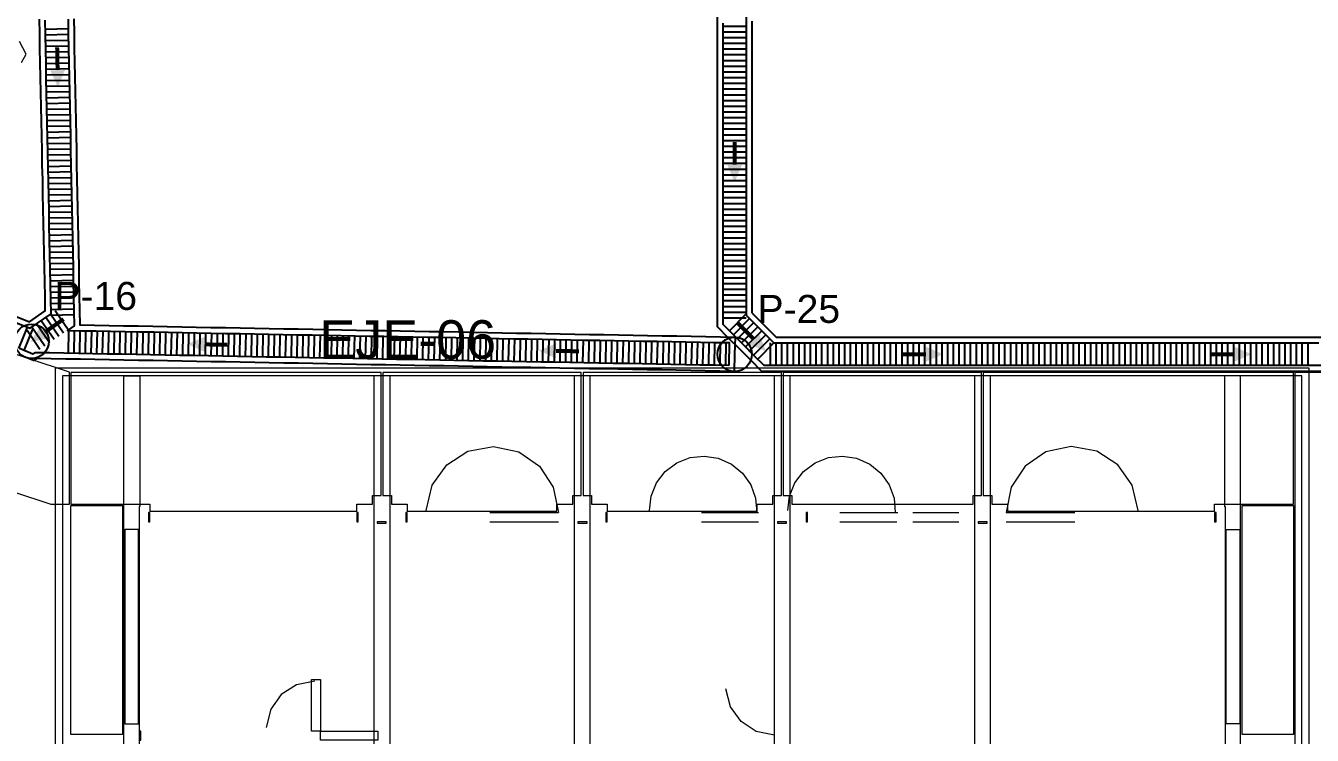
# Model space of a CAD drawing. Header units: metres. Extents: x 354768 to 355417, y 9249536 to 9250102.
# Drawn here: x 354884.44 to 354906.94, y 9249809.31 to 9249821.71 of the extents above; entities that cross this region are included whole.
import ezdxf
from ezdxf.enums import TextEntityAlignment as Align

# ---------------------------------------------------------------- set-up
doc = ezdxf.new("R2010")
doc.units = ezdxf.units.M
doc.header["$LTSCALE"] = 0.25
for name, color, linetype, lineweight in [('ARQ-BASE', 8, 'CONTINUOUS', 13), ('ARQ-TECHO', 8, 'CONTINUOUS', 13), ('ARQ-VEREDA', 9, 'CONTINUOUS', 9), ('CUNETA-S1', 5, 'CONTINUOUS', 35), ('CUNETA-S2', 6, 'CONTINUOUS', 35)]:
    doc.layers.add(name, color=color, linetype=linetype, lineweight=lineweight)
for name, color, linetype, true_color in [('CUN-FLUJO', 1, 'CONTINUOUS', 0xe60000), ('CUN-REJ-BORDE', 4, 'CONTINUOUS', 0x00aae6), ('CUN-REJ-PLATINA', 4, 'CONTINUOUS', 0x78cdf0)]:
    doc.layers.add(name, color=color, linetype=linetype, true_color=true_color)
doc.layers.add('CURVAS', color=33, linetype='CONTINUOUS', lineweight=13, true_color=0xb08860)
doc.layers.add('NUDOS', color=7, linetype='CONTINUOUS')
doc.layers.add('TEXTOS', color=7, linetype='CONTINUOUS')
doc.styles.get("Standard").update_dxf_attribs({"font": 'arial.ttf'})

# ---------------------------------------------------------------- blocks, each defined once
blk = doc.blocks.new('ARQUITECTURA_BASE')
at = {"layer": 'ARQ-BASE'}
for points in [[(354886.413, 9249809.508), (354886.413, 9249812.908), (354886.173, 9249812.908), (354886.173, 9249809.508), (354886.413, 9249809.508)], [(354905.433, 9249809.508), (354905.433, 9249812.908), (354905.673, 9249812.908), (354905.673, 9249809.508), (354905.433, 9249809.508)]]:
    blk.add_lwpolyline(points, close=True, dxfattribs=at)
at = {"layer": 'ARQ-TECHO'}
for points in [[(354906.888, 9249804.093), (354906.888, 9249815.723), (354884.958, 9249815.723), (354884.958, 9249804.093), (354906.888, 9249804.093)], [(354906.758, 9249804.223), (354906.758, 9249815.593), (354885.088, 9249815.593), (354885.088, 9249804.223), (354906.758, 9249804.223)], [(354890.813, 9249815.592), (354890.533, 9249815.592), (354890.533, 9249804.222), (354890.813, 9249804.222), (354890.813, 9249815.592)], [(354894.313, 9249815.592), (354894.033, 9249815.592), (354894.033, 9249804.222), (354894.313, 9249804.222), (354894.313, 9249815.592)], [(354897.813, 9249815.592), (354897.533, 9249815.592), (354897.533, 9249804.222), (354897.813, 9249804.222), (354897.813, 9249815.592)], [(354901.313, 9249815.592), (354901.033, 9249815.592), (354901.033, 9249804.222), (354901.313, 9249804.222), (354901.313, 9249815.592)], [(354886.613, 9249813.203), (354886.588, 9249813.203), (354886.588, 9249813.043), (354886.613, 9249813.043), (354886.613, 9249813.203)], [(354890.258, 9249813.203), (354890.233, 9249813.203), (354890.233, 9249813.043), (354890.258, 9249813.043), (354890.258, 9249813.203)], [(354891.113, 9249813.203), (354891.088, 9249813.203), (354891.088, 9249813.043), (354891.113, 9249813.043), (354891.113, 9249813.203)], [(354894.613, 9249813.203), (354894.588, 9249813.203), (354894.588, 9249813.043), (354894.613, 9249813.043), (354894.613, 9249813.203)], [(354898.113, 9249813.203), (354898.088, 9249813.203), (354898.088, 9249813.043), (354898.113, 9249813.043), (354898.113, 9249813.203)], [(354905.258, 9249813.203), (354905.233, 9249813.203), (354905.233, 9249813.043), (354905.258, 9249813.043), (354905.258, 9249813.203)], [(354890.748, 9249813.018), (354890.748, 9249813.043), (354890.588, 9249813.043), (354890.588, 9249813.018), (354890.748, 9249813.018)], [(354894.258, 9249813.018), (354894.258, 9249813.043), (354894.098, 9249813.043), (354894.098, 9249813.018), (354894.258, 9249813.018)], [(354897.748, 9249813.018), (354897.748, 9249813.043), (354897.588, 9249813.043), (354897.588, 9249813.018), (354897.748, 9249813.018)], [(354901.258, 9249813.018), (354901.258, 9249813.043), (354901.098, 9249813.043), (354901.098, 9249813.018), (354901.258, 9249813.018)], [(354889.598, 9249810.282), (354889.598, 9249809.382), (354889.438, 9249809.382), (354889.438, 9249810.282), (354889.598, 9249810.282)], [(354886.453, 9249809.382), (354886.428, 9249809.382), (354886.428, 9249809.222), (354886.453, 9249809.222), (354886.453, 9249809.382)], [(354889.598, 9249809.382), (354890.598, 9249809.382), (354890.598, 9249809.222), (354889.598, 9249809.222), (354889.598, 9249809.382)]]:
    blk.add_lwpolyline(points, close=True, dxfattribs=at)
for points in [[(354886.438, 9249805.308), (354886.438, 9249804.223), (354886.158, 9249804.223), (354886.158, 9249815.593), (354886.438, 9249815.593), (354886.438, 9249813.308), (354886.428, 9249813.308), (354886.428, 9249805.308), (354886.438, 9249805.308)], [(354905.408, 9249805.308), (354905.408, 9249804.223), (354905.688, 9249804.223), (354905.688, 9249815.593), (354905.408, 9249815.593), (354905.408, 9249813.308), (354905.418, 9249813.308), (354905.418, 9249805.308), (354905.408, 9249805.308)], [(354891.448, 9249813.241), (354891.552, 9249813.682), (354891.806, 9249814.039), (354892.175, 9249814.276), (354892.622, 9249814.357), (354893.065, 9249814.261), (354893.426, 9249814.012), (354893.669, 9249813.648), (354893.758, 9249813.203)], [(354903.898, 9249813.241), (354903.794, 9249813.682), (354903.54, 9249814.039), (354903.171, 9249814.276), (354902.724, 9249814.357), (354902.281, 9249814.261), (354901.92, 9249814.012), (354901.677, 9249813.648), (354901.588, 9249813.203)], [(354895.348, 9249813.241), (354895.379, 9249813.491), (354895.474, 9249813.72), (354895.625, 9249813.917), (354895.827, 9249814.069), (354896.061, 9249814.163), (354896.308, 9249814.19), (354896.553, 9249814.153), (354896.783, 9249814.05), (354896.978, 9249813.89), (354897.121, 9249813.687), (354897.207, 9249813.454), (354897.228, 9249813.203)], [(354897.768, 9249813.241), (354897.799, 9249813.491), (354897.894, 9249813.72), (354898.045, 9249813.917), (354898.247, 9249814.069), (354898.481, 9249814.163), (354898.728, 9249814.19), (354898.973, 9249814.153), (354899.203, 9249814.05), (354899.398, 9249813.89), (354899.541, 9249813.687), (354899.627, 9249813.454), (354899.648, 9249813.203)], [(354892.558, 9249813.203), (354893.758, 9249813.203)], [(354896.258, 9249813.203), (354897.258, 9249813.203)], [(354898.678, 9249813.203), (354899.693, 9249813.203)], [(354899.958, 9249813.203), (354900.758, 9249813.203)], [(354901.588, 9249813.203), (354902.788, 9249813.203)], [(354892.558, 9249813.043), (354893.758, 9249813.043)], [(354896.258, 9249813.043), (354897.258, 9249813.043)], [(354898.678, 9249813.043), (354899.678, 9249813.043)], [(354899.958, 9249813.043), (354900.758, 9249813.043)], [(354901.588, 9249813.043), (354902.788, 9249813.043)], [(354889.498, 9249810.257), (354889.177, 9249810.194), (354888.912, 9249810.022), (354888.727, 9249809.765), (354888.648, 9249809.447)], [(354897.538, 9249809.313), (354897.217, 9249809.376), (354896.952, 9249809.548), (354896.767, 9249809.805), (354896.688, 9249810.123)]]:
    blk.add_lwpolyline(points, dxfattribs=at)
at = {"layer": 'ARQ-VEREDA'}
for points in [[(354883.773, 9249816.128), (354882.902, 9249813.999), (354884.883, 9249813.348), (354885.208, 9249813.348), (354885.208, 9249815.656), (354883.773, 9249816.128)], [(354890.658, 9249815.648), (354885.233, 9249815.648), (354885.233, 9249813.348), (354886.613, 9249813.348), (354886.613, 9249813.228), (354890.233, 9249813.228), (354890.233, 9249813.348), (354890.508, 9249813.348), (354890.508, 9249813.498), (354890.658, 9249813.498), (354890.658, 9249815.648)], [(354890.688, 9249813.498), (354890.838, 9249813.498), (354890.838, 9249813.348), (354891.113, 9249813.348), (354891.113, 9249813.228), (354893.733, 9249813.228), (354893.733, 9249813.348), (354894.008, 9249813.348), (354894.008, 9249813.498), (354894.158, 9249813.498), (354894.158, 9249815.648), (354890.688, 9249815.648), (354890.688, 9249813.498)], [(354894.188, 9249813.498), (354894.338, 9249813.498), (354894.338, 9249813.348), (354894.613, 9249813.348), (354894.613, 9249813.228), (354897.233, 9249813.228), (354897.233, 9249813.348), (354897.508, 9249813.348), (354897.508, 9249813.498), (354897.658, 9249813.498), (354897.658, 9249815.648), (354894.188, 9249815.648), (354894.188, 9249813.498)], [(354897.688, 9249813.498), (354897.838, 9249813.498), (354897.838, 9249813.348), (354901.008, 9249813.348), (354901.008, 9249813.498), (354901.158, 9249813.498), (354901.158, 9249815.648), (354897.688, 9249815.648), (354897.688, 9249813.498)], [(354901.188, 9249813.498), (354901.338, 9249813.498), (354901.338, 9249813.348), (354901.613, 9249813.348), (354901.613, 9249813.227), (354905.233, 9249813.228), (354905.233, 9249813.348), (354906.613, 9249813.348), (354906.613, 9249815.648), (354901.188, 9249815.648), (354901.188, 9249813.498)], [(354905.713, 9249809.323), (354905.713, 9249813.323), (354906.613, 9249813.323), (354906.613, 9249809.323), (354905.713, 9249809.323)]]:
    blk.add_lwpolyline(points, dxfattribs=at)
for points in [[(354906.638, 9249804.987), (354919.288, 9249804.987), (354919.288, 9249815.648), (354906.638, 9249815.648), (354906.638, 9249804.987)], [(354885.233, 9249809.323), (354885.233, 9249813.323), (354886.133, 9249813.323), (354886.133, 9249809.323), (354885.233, 9249809.323)]]:
    blk.add_lwpolyline(points, close=True, dxfattribs=at)
blk = doc.blocks.new('CURVAS_DE_NIVEL')
at = {"layer": 'CURVAS'}
blk.add_lwpolyline([(354884.371, 9249821.067), (354884.449, 9249821.215), (354884.335, 9249821.435)], dxfattribs=at)
blk = doc.blocks.new('CUNETAS_SISTEMA_1_OESTE')
at = {"layer": 'CUN-FLUJO', "const_width": 0.07}
for points in [[(354884.992, 9249821.335), (354885, 9249820.935)], [(354885.105, 9249816.582), (354884.775, 9249816.355)], [(354887.969, 9249816.134), (354887.569, 9249816.141)], [(354894.116, 9249816.02), (354893.716, 9249816.028)]]:
    blk.add_lwpolyline(points, dxfattribs=at)
at = {"layer": 'CUN-FLUJO', "true_color": 0xe60000}
for points in [[(354885.006, 9249820.635), (354885.13, 9249820.938), (354884.87, 9249820.932)], [(354884.528, 9249816.185), (354884.849, 9249816.248), (354884.702, 9249816.462)], [(354887.269, 9249816.147), (354887.566, 9249816.011), (354887.571, 9249816.271)], [(354893.416, 9249816.033), (354893.714, 9249815.898), (354893.719, 9249816.158)]]:
    blk.add_solid(points, dxfattribs=at)
at = {"layer": 'CUN-REJ-BORDE'}
for points in [[(354884.276, 9249816.631), (354884.509, 9249816.536), (354884.785, 9249816.726), (354884.78, 9249816.981), (354884.775, 9249817.236), (354884.769, 9249817.491), (354884.764, 9249817.746), (354884.759, 9249818.001), (354884.754, 9249818.256), (354884.749, 9249818.511), (354884.744, 9249818.766), (354884.739, 9249819.021), (354884.733, 9249819.276), (354884.728, 9249819.531), (354884.723, 9249819.786), (354884.718, 9249820.041), (354884.713, 9249820.296), (354884.708, 9249820.551), (354884.703, 9249820.806), (354884.697, 9249821.061), (354884.692, 9249821.316), (354884.687, 9249821.571), (354884.682, 9249821.826)], [(354885.282, 9249821.834), (354885.287, 9249821.579), (354885.292, 9249821.325), (354885.297, 9249821.07), (354885.302, 9249820.815), (354885.308, 9249820.56), (354885.313, 9249820.305), (354885.318, 9249820.05), (354885.323, 9249819.795), (354885.328, 9249819.54), (354885.333, 9249819.285), (354885.338, 9249819.03), (354885.344, 9249818.776), (354885.349, 9249818.521), (354885.354, 9249818.266), (354885.359, 9249818.011), (354885.364, 9249817.756), (354885.369, 9249817.501), (354885.374, 9249817.246), (354885.38, 9249816.991), (354885.385, 9249816.736), (354885.39, 9249816.481), (354885.644, 9249816.477), (354885.899, 9249816.472), (354886.154, 9249816.467), (354886.408, 9249816.463), (354886.663, 9249816.458), (354886.917, 9249816.453), (354887.172, 9249816.449), (354887.426, 9249816.444), (354887.681, 9249816.439), (354887.936, 9249816.434), (354888.19, 9249816.43), (354888.445, 9249816.425), (354888.699, 9249816.42), (354888.954, 9249816.416), (354889.208, 9249816.411), (354889.463, 9249816.406), (354889.718, 9249816.402), (354889.972, 9249816.397), (354890.227, 9249816.392), (354890.481, 9249816.387), (354890.736, 9249816.383), (354890.99, 9249816.378), (354891.245, 9249816.373), (354891.5, 9249816.369), (354891.754, 9249816.364), (354892.009, 9249816.359), (354892.263, 9249816.355), (354892.518, 9249816.35), (354892.772, 9249816.345), (354893.027, 9249816.34), (354893.282, 9249816.336), (354893.536, 9249816.331), (354893.791, 9249816.326), (354894.045, 9249816.322), (354894.3, 9249816.317), (354894.554, 9249816.312), (354894.809, 9249816.308), (354895.064, 9249816.303), (354895.318, 9249816.298), (354895.573, 9249816.293), (354895.827, 9249816.289), (354896.082, 9249816.284), (354896.336, 9249816.279), (354896.591, 9249816.275), (354896.846, 9249816.27), (354896.84, 9249815.97), (354896.834, 9249815.67)], [(354884.284, 9249816.52), (354884.521, 9249816.423), (354884.886, 9249816.674), (354884.881, 9249816.93), (354884.876, 9249817.187), (354884.87, 9249817.444), (354884.865, 9249817.7), (354884.86, 9249817.957), (354884.855, 9249818.213), (354884.85, 9249818.47), (354884.844, 9249818.727), (354884.839, 9249818.983), (354884.834, 9249819.24), (354884.829, 9249819.496), (354884.824, 9249819.753), (354884.819, 9249820.01), (354884.813, 9249820.266), (354884.808, 9249820.523), (354884.803, 9249820.779), (354884.798, 9249821.036), (354884.793, 9249821.292), (354884.788, 9249821.549), (354884.782, 9249821.806)], [(354885.182, 9249821.828), (354885.187, 9249821.572), (354885.192, 9249821.317), (354885.197, 9249821.062), (354885.203, 9249820.806), (354885.208, 9249820.551), (354885.213, 9249820.296), (354885.218, 9249820.041), (354885.223, 9249819.785), (354885.228, 9249819.53), (354885.234, 9249819.275), (354885.239, 9249819.019), (354885.244, 9249818.764), (354885.249, 9249818.509), (354885.254, 9249818.253), (354885.259, 9249817.998), (354885.264, 9249817.743), (354885.27, 9249817.487), (354885.275, 9249817.232), (354885.28, 9249816.977), (354885.285, 9249816.722), (354885.29, 9249816.466), (354885.173, 9249816.385), (354885.424, 9249816.381), (354885.676, 9249816.376), (354885.927, 9249816.372), (354886.179, 9249816.367), (354886.43, 9249816.362), (354886.682, 9249816.358), (354886.933, 9249816.353), (354887.185, 9249816.348), (354887.436, 9249816.344), (354887.688, 9249816.339), (354887.94, 9249816.334), (354888.191, 9249816.33), (354888.443, 9249816.325), (354888.694, 9249816.32), (354888.946, 9249816.316), (354889.197, 9249816.311), (354889.449, 9249816.306), (354889.7, 9249816.302), (354889.952, 9249816.297), (354890.203, 9249816.293), (354890.455, 9249816.288), (354890.707, 9249816.283), (354890.958, 9249816.279), (354891.21, 9249816.274), (354891.461, 9249816.269), (354891.713, 9249816.265), (354891.964, 9249816.26), (354892.216, 9249816.255), (354892.467, 9249816.251), (354892.719, 9249816.246), (354892.971, 9249816.241), (354893.222, 9249816.237), (354893.474, 9249816.232), (354893.725, 9249816.228), (354893.977, 9249816.223), (354894.228, 9249816.218), (354894.48, 9249816.214), (354894.731, 9249816.209), (354894.983, 9249816.204), (354895.234, 9249816.2), (354895.486, 9249816.195), (354895.738, 9249816.19), (354895.989, 9249816.186), (354896.241, 9249816.181), (354896.492, 9249816.176), (354896.744, 9249816.172), (354896.736, 9249815.772)], [(354896.834, 9249815.67), (354896.58, 9249815.675), (354896.326, 9249815.679), (354896.072, 9249815.684), (354895.818, 9249815.689), (354895.564, 9249815.694), (354895.31, 9249815.698), (354895.055, 9249815.703), (354894.801, 9249815.708), (354894.547, 9249815.712), (354894.293, 9249815.717), (354894.039, 9249815.722), (354893.785, 9249815.726), (354893.531, 9249815.731), (354893.276, 9249815.736), (354893.022, 9249815.74), (354892.768, 9249815.745), (354892.514, 9249815.75), (354892.26, 9249815.755), (354892.006, 9249815.759), (354891.752, 9249815.764), (354891.497, 9249815.769), (354891.243, 9249815.773), (354890.989, 9249815.778), (354890.735, 9249815.783), (354890.481, 9249815.787), (354890.227, 9249815.792), (354889.973, 9249815.797), (354889.718, 9249815.801), (354889.464, 9249815.806), (354889.21, 9249815.811), (354888.956, 9249815.816), (354888.702, 9249815.82), (354888.448, 9249815.825), (354888.194, 9249815.83), (354887.939, 9249815.834), (354887.685, 9249815.839), (354887.431, 9249815.844), (354887.177, 9249815.848), (354886.923, 9249815.853), (354886.669, 9249815.858), (354886.415, 9249815.862), (354886.16, 9249815.867), (354885.906, 9249815.872), (354885.652, 9249815.877), (354885.398, 9249815.881), (354885.144, 9249815.886), (354884.89, 9249815.891), (354884.636, 9249815.895), (354884.581, 9249815.858), (354884.343, 9249815.955)], [(354896.736, 9249815.772), (354896.484, 9249815.777), (354896.231, 9249815.781), (354895.978, 9249815.786), (354895.725, 9249815.791), (354895.473, 9249815.795), (354895.22, 9249815.8), (354894.967, 9249815.805), (354894.715, 9249815.809), (354894.462, 9249815.814), (354894.209, 9249815.819), (354893.956, 9249815.823), (354893.704, 9249815.828), (354893.451, 9249815.833), (354893.198, 9249815.837), (354892.945, 9249815.842), (354892.693, 9249815.847), (354892.44, 9249815.851), (354892.187, 9249815.856), (354891.935, 9249815.861), (354891.682, 9249815.865), (354891.429, 9249815.87), (354891.176, 9249815.875), (354890.924, 9249815.879), (354890.671, 9249815.884), (354890.418, 9249815.889), (354890.165, 9249815.893), (354889.913, 9249815.898), (354889.66, 9249815.903), (354889.407, 9249815.907), (354889.154, 9249815.912), (354888.902, 9249815.917), (354888.649, 9249815.921), (354888.396, 9249815.926), (354888.144, 9249815.931), (354887.891, 9249815.935), (354887.638, 9249815.94), (354887.385, 9249815.945), (354887.133, 9249815.949), (354886.88, 9249815.954), (354886.627, 9249815.959), (354886.374, 9249815.963), (354886.122, 9249815.968), (354885.869, 9249815.973), (354885.616, 9249815.977), (354885.364, 9249815.982), (354885.111, 9249815.987), (354884.858, 9249815.991), (354884.605, 9249815.996), (354884.569, 9249815.971), (354884.335, 9249816.067)]]:
    blk.add_lwpolyline(points, dxfattribs=at)
at = {"layer": 'CUN-REJ-PLATINA'}
for p, q in [((354885.186, 9249821.655), (354884.786, 9249821.647)), ((354885.188, 9249821.555), (354884.788, 9249821.547)), ((354885.19, 9249821.455), (354884.79, 9249821.447)), ((354885.192, 9249821.355), (354884.792, 9249821.347)), ((354885.194, 9249821.255), (354884.794, 9249821.247)), ((354885.196, 9249821.155), (354884.796, 9249821.147)), ((354885.198, 9249821.055), (354884.798, 9249821.047)), ((354885.2, 9249820.955), (354884.8, 9249820.947)), ((354885.202, 9249820.855), (354884.802, 9249820.847)), ((354885.204, 9249820.755), (354884.804, 9249820.747)), ((354885.206, 9249820.655), (354884.806, 9249820.647)), ((354885.208, 9249820.555), (354884.808, 9249820.547)), ((354885.21, 9249820.455), (354884.81, 9249820.447)), ((354885.212, 9249820.355), (354884.812, 9249820.347)), ((354885.214, 9249820.255), (354884.814, 9249820.247)), ((354885.216, 9249820.155), (354884.816, 9249820.147)), ((354885.218, 9249820.055), (354884.818, 9249820.047)), ((354885.22, 9249819.955), (354884.82, 9249819.947)), ((354885.222, 9249819.855), (354884.822, 9249819.847)), ((354885.224, 9249819.755), (354884.824, 9249819.747)), ((354885.226, 9249819.655), (354884.826, 9249819.647)), ((354885.228, 9249819.555), (354884.828, 9249819.547)), ((354885.23, 9249819.455), (354884.83, 9249819.447)), ((354885.232, 9249819.355), (354884.832, 9249819.347)), ((354885.234, 9249819.255), (354884.834, 9249819.247)), ((354885.236, 9249819.155), (354884.836, 9249819.147)), ((354885.238, 9249819.055), (354884.838, 9249819.047)), ((354885.24, 9249818.955), (354884.84, 9249818.947)), ((354885.242, 9249818.855), (354884.842, 9249818.847)), ((354885.244, 9249818.755), (354884.844, 9249818.747)), ((354885.246, 9249818.655), (354884.846, 9249818.647)), ((354885.248, 9249818.555), (354884.848, 9249818.547)), ((354885.25, 9249818.455), (354884.85, 9249818.447)), ((354885.252, 9249818.355), (354884.852, 9249818.347)), ((354885.254, 9249818.255), (354884.854, 9249818.247)), ((354885.256, 9249818.156), (354884.856, 9249818.147)), ((354885.258, 9249818.056), (354884.858, 9249818.047)), ((354885.26, 9249817.956), (354884.86, 9249817.947)), ((354885.262, 9249817.856), (354884.862, 9249817.848)), ((354885.264, 9249817.756), (354884.864, 9249817.748)), ((354885.266, 9249817.656), (354884.866, 9249817.648)), ((354885.268, 9249817.556), (354884.868, 9249817.548)), ((354885.27, 9249817.456), (354884.87, 9249817.448)), ((354885.272, 9249817.356), (354884.872, 9249817.348)), ((354885.274, 9249817.256), (354884.874, 9249817.248)), ((354885.276, 9249817.156), (354884.876, 9249817.148)), ((354885.278, 9249817.056), (354884.878, 9249817.048)), ((354885.28, 9249816.956), (354884.88, 9249816.948)), ((354885.282, 9249816.856), (354884.882, 9249816.848)), ((354885.021, 9249816.282), (354884.795, 9249816.611)), ((354885.104, 9249816.338), (354884.877, 9249816.668)), ((354885.284, 9249816.756), (354884.884, 9249816.748)), ((354885.286, 9249816.656), (354884.886, 9249816.648)), ((354885.186, 9249816.395), (354884.96, 9249816.725)), ((354884.322, 9249816.072), (354884.473, 9249816.442)), ((354884.414, 9249816.034), (354884.566, 9249816.405)), ((354884.692, 9249816.055), (354884.465, 9249816.385)), ((354884.774, 9249816.112), (354884.548, 9249816.441)), ((354884.857, 9249816.168), (354884.63, 9249816.498)), ((354884.939, 9249816.225), (354884.712, 9249816.555)), ((354885.188, 9249815.985), (354885.196, 9249816.385)), ((354885.288, 9249815.983), (354885.296, 9249816.383)), ((354885.388, 9249815.981), (354885.396, 9249816.381)), ((354885.488, 9249815.98), (354885.496, 9249816.379)), ((354885.588, 9249815.978), (354885.596, 9249816.378)), ((354885.688, 9249815.976), (354885.696, 9249816.376)), ((354885.788, 9249815.974), (354885.796, 9249816.374)), ((354885.888, 9249815.972), (354885.896, 9249816.372)), ((354885.988, 9249815.97), (354885.996, 9249816.37)), ((354886.088, 9249815.968), (354886.096, 9249816.368)), ((354886.188, 9249815.967), (354886.196, 9249816.367)), ((354886.288, 9249815.965), (354886.295, 9249816.365)), ((354886.388, 9249815.963), (354886.395, 9249816.363)), ((354886.488, 9249815.961), (354886.495, 9249816.361)), ((354886.588, 9249815.959), (354886.595, 9249816.359)), ((354886.688, 9249815.957), (354886.695, 9249816.357)), ((354886.788, 9249815.956), (354886.795, 9249816.355)), ((354886.888, 9249815.954), (354886.895, 9249816.354)), ((354886.988, 9249815.952), (354886.995, 9249816.352)), ((354887.088, 9249815.95), (354887.095, 9249816.35)), ((354887.188, 9249815.948), (354887.195, 9249816.348)), ((354887.288, 9249815.946), (354887.295, 9249816.346)), ((354887.388, 9249815.944), (354887.395, 9249816.344)), ((354887.488, 9249815.943), (354887.495, 9249816.343)), ((354887.588, 9249815.941), (354887.595, 9249816.341)), ((354887.688, 9249815.939), (354887.695, 9249816.339)), ((354887.788, 9249815.937), (354887.795, 9249816.337)), ((354887.888, 9249815.935), (354887.895, 9249816.335)), ((354887.988, 9249815.933), (354887.995, 9249816.333)), ((354888.088, 9249815.932), (354888.095, 9249816.331)), ((354888.188, 9249815.93), (354888.195, 9249816.33)), ((354888.288, 9249815.928), (354888.295, 9249816.328)), ((354888.388, 9249815.926), (354888.395, 9249816.326)), ((354888.488, 9249815.924), (354888.495, 9249816.324)), ((354888.588, 9249815.922), (354888.595, 9249816.322)), ((354888.688, 9249815.92), (354888.695, 9249816.32)), ((354888.788, 9249815.919), (354888.795, 9249816.319)), ((354888.888, 9249815.917), (354888.895, 9249816.317)), ((354888.988, 9249815.915), (354888.995, 9249816.315)), ((354889.088, 9249815.913), (354889.095, 9249816.313)), ((354889.188, 9249815.911), (354889.195, 9249816.311)), ((354889.288, 9249815.909), (354889.295, 9249816.309)), ((354889.388, 9249815.908), (354889.395, 9249816.307)), ((354889.488, 9249815.906), (354889.495, 9249816.306)), ((354889.588, 9249815.904), (354889.595, 9249816.304)), ((354889.688, 9249815.902), (354889.695, 9249816.302)), ((354889.788, 9249815.9), (354889.795, 9249816.3)), ((354889.887, 9249815.898), (354889.895, 9249816.298)), ((354889.987, 9249815.896), (354889.995, 9249816.296)), ((354890.087, 9249815.895), (354890.095, 9249816.295)), ((354890.187, 9249815.893), (354890.195, 9249816.293)), ((354890.287, 9249815.891), (354890.295, 9249816.291)), ((354890.387, 9249815.889), (354890.395, 9249816.289)), ((354890.487, 9249815.887), (354890.495, 9249816.287)), ((354890.587, 9249815.885), (354890.595, 9249816.285)), ((354890.687, 9249815.884), (354890.695, 9249816.283)), ((354890.787, 9249815.882), (354890.795, 9249816.282)), ((354890.887, 9249815.88), (354890.895, 9249816.28)), ((354890.987, 9249815.878), (354890.995, 9249816.278)), ((354891.087, 9249815.876), (354891.095, 9249816.276)), ((354891.187, 9249815.874), (354891.195, 9249816.274)), ((354891.287, 9249815.872), (354891.295, 9249816.272)), ((354891.387, 9249815.871), (354891.395, 9249816.271)), ((354891.487, 9249815.869), (354891.495, 9249816.269)), ((354891.587, 9249815.867), (354891.595, 9249816.267)), ((354891.687, 9249815.865), (354891.695, 9249816.265)), ((354891.787, 9249815.863), (354891.795, 9249816.263)), ((354891.887, 9249815.861), (354891.895, 9249816.261)), ((354891.987, 9249815.86), (354891.995, 9249816.259)), ((354892.087, 9249815.858), (354892.095, 9249816.258)), ((354892.187, 9249815.856), (354892.194, 9249816.256)), ((354892.287, 9249815.854), (354892.294, 9249816.254)), ((354892.387, 9249815.852), (354892.394, 9249816.252)), ((354892.487, 9249815.85), (354892.494, 9249816.25)), ((354892.587, 9249815.848), (354892.594, 9249816.248)), ((354892.687, 9249815.847), (354892.694, 9249816.247)), ((354892.787, 9249815.845), (354892.794, 9249816.245)), ((354892.887, 9249815.843), (354892.894, 9249816.243)), ((354892.987, 9249815.841), (354892.994, 9249816.241)), ((354893.087, 9249815.839), (354893.094, 9249816.239)), ((354893.187, 9249815.837), (354893.194, 9249816.237)), ((354893.287, 9249815.836), (354893.294, 9249816.235)), ((354893.387, 9249815.834), (354893.394, 9249816.234)), ((354893.487, 9249815.832), (354893.494, 9249816.232)), ((354893.587, 9249815.83), (354893.594, 9249816.23)), ((354893.687, 9249815.828), (354893.694, 9249816.228)), ((354893.787, 9249815.826), (354893.794, 9249816.226)), ((354893.887, 9249815.824), (354893.894, 9249816.224)), ((354893.987, 9249815.823), (354893.994, 9249816.223)), ((354894.087, 9249815.821), (354894.094, 9249816.221)), ((354894.187, 9249815.819), (354894.194, 9249816.219)), ((354894.287, 9249815.817), (354894.294, 9249816.217)), ((354894.387, 9249815.815), (354894.394, 9249816.215)), ((354894.487, 9249815.813), (354894.494, 9249816.213)), ((354894.587, 9249815.812), (354894.594, 9249816.212)), ((354894.687, 9249815.81), (354894.694, 9249816.21)), ((354894.787, 9249815.808), (354894.794, 9249816.208)), ((354894.887, 9249815.806), (354894.894, 9249816.206)), ((354894.987, 9249815.804), (354894.994, 9249816.204)), ((354895.087, 9249815.802), (354895.094, 9249816.202)), ((354895.187, 9249815.8), (354895.194, 9249816.2)), ((354895.287, 9249815.799), (354895.294, 9249816.199)), ((354895.387, 9249815.797), (354895.394, 9249816.197)), ((354895.487, 9249815.795), (354895.494, 9249816.195)), ((354895.587, 9249815.793), (354895.594, 9249816.193)), ((354895.687, 9249815.791), (354895.694, 9249816.191)), ((354895.786, 9249815.789), (354895.794, 9249816.189)), ((354895.886, 9249815.788), (354895.894, 9249816.188)), ((354895.986, 9249815.786), (354895.994, 9249816.186)), ((354896.086, 9249815.784), (354896.094, 9249816.184)), ((354896.186, 9249815.782), (354896.194, 9249816.182)), ((354896.286, 9249815.78), (354896.294, 9249816.18)), ((354896.386, 9249815.778), (354896.394, 9249816.178)), ((354896.486, 9249815.776), (354896.494, 9249816.176)), ((354896.586, 9249815.775), (354896.594, 9249816.175)), ((354896.686, 9249815.773), (354896.694, 9249816.173))]:
    blk.add_line(p, q, dxfattribs=at)
blk = doc.blocks.new('CUNETAS_SISTEMA_2_CENTRO_FRENTE_SUR')
at = {"layer": 'CUN-FLUJO', "const_width": 0.07}
for points in [[(354896.84, 9249819.68), (354896.84, 9249819.28)], [(354896.893, 9249816.517), (354897.175, 9249816.235)], [(354899.786, 9249815.97), (354900.186, 9249815.97)], [(354905.179, 9249815.97), (354905.579, 9249815.97)]]:
    blk.add_lwpolyline(points, dxfattribs=at)
at = {"layer": 'CUN-FLUJO', "true_color": 0xe60000}
for points in [[(354896.84, 9249818.98), (354896.97, 9249819.28), (354896.71, 9249819.28)], [(354897.387, 9249816.023), (354897.267, 9249816.327), (354897.083, 9249816.143)], [(354900.486, 9249815.97), (354900.186, 9249816.1), (354900.186, 9249815.84)], [(354905.879, 9249815.97), (354905.579, 9249816.1), (354905.579, 9249815.84)]]:
    blk.add_solid(points, dxfattribs=at)
at = {"layer": 'CUN-REJ-BORDE'}
for points in [[(354907.097, 9249815.67), (354906.847, 9249815.67), (354906.596, 9249815.67), (354906.345, 9249815.67), (354906.094, 9249815.67), (354905.843, 9249815.67), (354905.593, 9249815.67), (354905.342, 9249815.67), (354905.091, 9249815.67), (354904.84, 9249815.67), (354904.589, 9249815.67), (354904.339, 9249815.67), (354904.088, 9249815.67), (354903.837, 9249815.67), (354903.586, 9249815.67), (354903.335, 9249815.67), (354903.084, 9249815.67), (354902.834, 9249815.67), (354902.583, 9249815.67), (354902.332, 9249815.67), (354902.081, 9249815.67), (354901.83, 9249815.67), (354901.58, 9249815.67), (354901.329, 9249815.67), (354901.078, 9249815.67), (354900.827, 9249815.67), (354900.576, 9249815.67), (354900.326, 9249815.67), (354900.075, 9249815.67), (354899.824, 9249815.67), (354899.573, 9249815.67), (354899.322, 9249815.67), (354899.071, 9249815.67), (354898.821, 9249815.67), (354898.57, 9249815.67), (354898.319, 9249815.67), (354898.068, 9249815.67), (354897.817, 9249815.67), (354897.567, 9249815.67), (354897.316, 9249815.67), (354897.122, 9249815.864), (354896.928, 9249816.058), (354896.734, 9249816.252), (354896.54, 9249816.446), (354896.54, 9249816.696), (354896.54, 9249816.946), (354896.54, 9249817.196), (354896.54, 9249817.446), (354896.54, 9249817.696), (354896.54, 9249817.946), (354896.54, 9249818.196), (354896.54, 9249818.446), (354896.54, 9249818.696), (354896.54, 9249818.946), (354896.54, 9249819.196), (354896.54, 9249819.446), (354896.54, 9249819.696), (354896.54, 9249819.946), (354896.54, 9249820.196), (354896.54, 9249820.446), (354896.54, 9249820.696), (354896.54, 9249820.946), (354896.54, 9249821.196), (354896.54, 9249821.446), (354896.54, 9249821.696), (354896.54, 9249821.946)], [(354907.139, 9249815.77), (354906.888, 9249815.77), (354906.637, 9249815.77), (354906.386, 9249815.77), (354906.136, 9249815.77), (354905.885, 9249815.77), (354905.634, 9249815.77), (354905.383, 9249815.77), (354905.132, 9249815.77), (354904.882, 9249815.77), (354904.631, 9249815.77), (354904.38, 9249815.77), (354904.129, 9249815.77), (354903.878, 9249815.77), (354903.628, 9249815.77), (354903.377, 9249815.77), (354903.126, 9249815.77), (354902.875, 9249815.77), (354902.624, 9249815.77), (354902.373, 9249815.77), (354902.123, 9249815.77), (354901.872, 9249815.77), (354901.621, 9249815.77), (354901.37, 9249815.77), (354901.119, 9249815.77), (354900.869, 9249815.77), (354900.618, 9249815.77), (354900.367, 9249815.77), (354900.116, 9249815.77), (354899.865, 9249815.77), (354899.614, 9249815.77), (354899.364, 9249815.77), (354899.113, 9249815.77), (354898.862, 9249815.77), (354898.611, 9249815.77), (354898.36, 9249815.77), (354898.11, 9249815.77), (354897.859, 9249815.77), (354897.608, 9249815.77), (354897.357, 9249815.77), (354897.178, 9249815.949), (354896.999, 9249816.129), (354896.819, 9249816.308), (354896.64, 9249816.487), (354896.64, 9249816.738), (354896.64, 9249816.989), (354896.64, 9249817.24), (354896.64, 9249817.49), (354896.64, 9249817.741), (354896.64, 9249817.992), (354896.64, 9249818.243), (354896.64, 9249818.494), (354896.64, 9249818.744), (354896.64, 9249818.995), (354896.64, 9249819.246), (354896.64, 9249819.497), (354896.64, 9249819.748), (354896.64, 9249819.999), (354896.64, 9249820.249), (354896.64, 9249820.5), (354896.64, 9249820.751), (354896.64, 9249821.002), (354896.64, 9249821.253), (354896.64, 9249821.503), (354896.64, 9249821.754)], [(354897.04, 9249816.653), (354897.281, 9249816.411), (354897.523, 9249816.17), (354897.774, 9249816.17), (354898.024, 9249816.17), (354898.275, 9249816.17), (354898.526, 9249816.17), (354898.777, 9249816.17), (354899.028, 9249816.17), (354899.279, 9249816.17), (354899.529, 9249816.17), (354899.78, 9249816.17), (354900.031, 9249816.17), (354900.282, 9249816.17), (354900.533, 9249816.17), (354900.783, 9249816.17), (354901.034, 9249816.17), (354901.285, 9249816.17), (354901.536, 9249816.17), (354901.787, 9249816.17), (354902.037, 9249816.17), (354902.288, 9249816.17), (354902.539, 9249816.17), (354902.79, 9249816.17), (354903.041, 9249816.17), (354903.292, 9249816.17), (354903.542, 9249816.17), (354903.793, 9249816.17), (354904.044, 9249816.17), (354904.295, 9249816.17), (354904.546, 9249816.17), (354904.796, 9249816.17), (354905.047, 9249816.17), (354905.298, 9249816.17), (354905.549, 9249816.17), (354905.8, 9249816.17), (354906.051, 9249816.17), (354906.301, 9249816.17), (354906.552, 9249816.17), (354906.803, 9249816.17), (354907.054, 9249816.17)], [(354897.04, 9249821.89), (354897.04, 9249821.628), (354897.04, 9249821.366), (354897.04, 9249821.104), (354897.04, 9249820.843), (354897.04, 9249820.581), (354897.04, 9249820.319), (354897.04, 9249820.057), (354897.04, 9249819.795), (354897.04, 9249819.533), (354897.04, 9249819.271), (354897.04, 9249819.01), (354897.04, 9249818.748), (354897.04, 9249818.486), (354897.04, 9249818.224), (354897.04, 9249817.962), (354897.04, 9249817.7), (354897.04, 9249817.438), (354897.04, 9249817.177), (354897.04, 9249816.915), (354897.04, 9249816.653)], [(354897.14, 9249816.694), (354897.352, 9249816.482), (354897.564, 9249816.27), (354897.815, 9249816.27), (354898.066, 9249816.27), (354898.317, 9249816.27), (354898.568, 9249816.27), (354898.818, 9249816.27), (354899.069, 9249816.27), (354899.32, 9249816.27), (354899.571, 9249816.27), (354899.822, 9249816.27), (354900.072, 9249816.27), (354900.323, 9249816.27), (354900.574, 9249816.27), (354900.825, 9249816.27), (354901.076, 9249816.27), (354901.326, 9249816.27), (354901.577, 9249816.27), (354901.828, 9249816.27), (354902.079, 9249816.27), (354902.33, 9249816.27), (354902.581, 9249816.27), (354902.831, 9249816.27), (354903.082, 9249816.27), (354903.333, 9249816.27), (354903.584, 9249816.27), (354903.835, 9249816.27), (354904.085, 9249816.27), (354904.336, 9249816.27), (354904.587, 9249816.27), (354904.838, 9249816.27), (354905.089, 9249816.27), (354905.339, 9249816.27), (354905.59, 9249816.27), (354905.841, 9249816.27), (354906.092, 9249816.27), (354906.343, 9249816.27), (354906.594, 9249816.27), (354906.844, 9249816.27), (354907.095, 9249816.27)], [(354897.14, 9249821.79), (354897.14, 9249821.535), (354897.14, 9249821.28), (354897.14, 9249821.026), (354897.14, 9249820.771), (354897.14, 9249820.516), (354897.14, 9249820.261), (354897.14, 9249820.006), (354897.14, 9249819.752), (354897.14, 9249819.497), (354897.14, 9249819.242), (354897.14, 9249818.987), (354897.14, 9249818.733), (354897.14, 9249818.478), (354897.14, 9249818.223), (354897.14, 9249817.968), (354897.14, 9249817.713), (354897.14, 9249817.459), (354897.14, 9249817.204), (354897.14, 9249816.949), (354897.14, 9249816.694)]]:
    blk.add_lwpolyline(points, dxfattribs=at)
at = {"layer": 'CUN-REJ-PLATINA'}
for p, q in [((354897.04, 9249821.7), (354896.64, 9249821.7)), ((354897.04, 9249821.6), (354896.64, 9249821.6)), ((354897.04, 9249821.5), (354896.64, 9249821.5)), ((354897.04, 9249821.4), (354896.64, 9249821.4)), ((354897.04, 9249821.3), (354896.64, 9249821.3)), ((354897.04, 9249821.2), (354896.64, 9249821.2)), ((354897.04, 9249821.1), (354896.64, 9249821.1)), ((354897.04, 9249821), (354896.64, 9249821)), ((354897.04, 9249820.9), (354896.64, 9249820.9)), ((354897.04, 9249820.8), (354896.64, 9249820.8)), ((354897.04, 9249820.7), (354896.64, 9249820.7)), ((354897.04, 9249820.6), (354896.64, 9249820.6)), ((354897.04, 9249820.5), (354896.64, 9249820.5)), ((354897.04, 9249820.4), (354896.64, 9249820.4)), ((354897.04, 9249820.3), (354896.64, 9249820.3)), ((354897.04, 9249820.2), (354896.64, 9249820.2)), ((354897.04, 9249820.1), (354896.64, 9249820.1)), ((354897.04, 9249820), (354896.64, 9249820)), ((354897.04, 9249819.9), (354896.64, 9249819.9)), ((354897.04, 9249819.8), (354896.64, 9249819.8)), ((354897.04, 9249819.7), (354896.64, 9249819.7)), ((354897.04, 9249819.6), (354896.64, 9249819.6)), ((354897.04, 9249819.5), (354896.64, 9249819.5)), ((354897.04, 9249819.4), (354896.64, 9249819.4)), ((354897.04, 9249819.3), (354896.64, 9249819.3)), ((354897.04, 9249819.2), (354896.64, 9249819.2)), ((354897.04, 9249819.1), (354896.64, 9249819.1)), ((354897.04, 9249819), (354896.64, 9249819)), ((354897.04, 9249818.9), (354896.64, 9249818.9)), ((354897.04, 9249818.8), (354896.64, 9249818.8)), ((354897.04, 9249818.7), (354896.64, 9249818.7)), ((354897.04, 9249818.6), (354896.64, 9249818.6)), ((354897.04, 9249818.5), (354896.64, 9249818.5)), ((354897.04, 9249818.4), (354896.64, 9249818.4)), ((354897.04, 9249818.3), (354896.64, 9249818.3)), ((354897.04, 9249818.2), (354896.64, 9249818.2)), ((354897.04, 9249818.1), (354896.64, 9249818.1)), ((354897.04, 9249818), (354896.64, 9249818)), ((354897.04, 9249817.9), (354896.64, 9249817.9)), ((354897.04, 9249817.8), (354896.64, 9249817.8)), ((354897.04, 9249817.7), (354896.64, 9249817.7)), ((354897.04, 9249817.6), (354896.64, 9249817.6)), ((354897.04, 9249817.5), (354896.64, 9249817.5)), ((354897.04, 9249817.4), (354896.64, 9249817.4)), ((354897.04, 9249817.3), (354896.64, 9249817.3)), ((354897.04, 9249817.2), (354896.64, 9249817.2)), ((354897.04, 9249817.1), (354896.64, 9249817.1)), ((354897.04, 9249817), (354896.64, 9249817)), ((354897.04, 9249816.9), (354896.64, 9249816.9)), ((354897.04, 9249816.8), (354896.64, 9249816.8)), ((354897.04, 9249816.7), (354896.64, 9249816.7)), ((354897.04, 9249816.6), (354896.64, 9249816.6)), ((354897.031, 9249816.662), (354896.748, 9249816.379)), ((354897.102, 9249816.591), (354896.819, 9249816.308)), ((354897.172, 9249816.521), (354896.889, 9249816.238)), ((354897.243, 9249816.45), (354896.96, 9249816.167)), ((354897.314, 9249816.379), (354897.031, 9249816.096)), ((354897.384, 9249816.308), (354897.102, 9249816.026)), ((354897.455, 9249816.238), (354897.172, 9249815.955)), ((354897.526, 9249816.167), (354897.243, 9249815.884)), ((354897.461, 9249816.17), (354897.461, 9249815.77)), ((354897.561, 9249816.17), (354897.561, 9249815.77)), ((354897.661, 9249816.17), (354897.661, 9249815.77)), ((354897.761, 9249816.17), (354897.761, 9249815.77)), ((354897.861, 9249816.17), (354897.861, 9249815.77)), ((354897.961, 9249816.17), (354897.961, 9249815.77)), ((354898.061, 9249816.17), (354898.061, 9249815.77)), ((354898.161, 9249816.17), (354898.161, 9249815.77)), ((354898.261, 9249816.17), (354898.261, 9249815.77)), ((354898.361, 9249816.17), (354898.361, 9249815.77)), ((354898.461, 9249816.17), (354898.461, 9249815.77)), ((354898.561, 9249816.17), (354898.561, 9249815.77)), ((354898.661, 9249816.17), (354898.661, 9249815.77)), ((354898.761, 9249816.17), (354898.761, 9249815.77)), ((354898.861, 9249816.17), (354898.861, 9249815.77)), ((354898.961, 9249816.17), (354898.961, 9249815.77)), ((354899.061, 9249816.17), (354899.061, 9249815.77)), ((354899.161, 9249816.17), (354899.161, 9249815.77)), ((354899.261, 9249816.17), (354899.261, 9249815.77)), ((354899.361, 9249816.17), (354899.361, 9249815.77)), ((354899.461, 9249816.17), (354899.461, 9249815.77)), ((354899.561, 9249816.17), (354899.561, 9249815.77)), ((354899.661, 9249816.17), (354899.661, 9249815.77)), ((354899.761, 9249816.17), (354899.761, 9249815.77)), ((354899.861, 9249816.17), (354899.861, 9249815.77)), ((354899.961, 9249816.17), (354899.961, 9249815.77)), ((354900.061, 9249816.17), (354900.061, 9249815.77)), ((354900.161, 9249816.17), (354900.161, 9249815.77)), ((354900.261, 9249816.17), (354900.261, 9249815.77)), ((354900.361, 9249816.17), (354900.361, 9249815.77)), ((354900.461, 9249816.17), (354900.461, 9249815.77)), ((354900.561, 9249816.17), (354900.561, 9249815.77)), ((354900.661, 9249816.17), (354900.661, 9249815.77)), ((354900.761, 9249816.17), (354900.761, 9249815.77)), ((354900.861, 9249816.17), (354900.861, 9249815.77)), ((354900.961, 9249816.17), (354900.961, 9249815.77)), ((354901.061, 9249816.17), (354901.061, 9249815.77)), ((354901.161, 9249816.17), (354901.161, 9249815.77)), ((354901.261, 9249816.17), (354901.261, 9249815.77)), ((354901.361, 9249816.17), (354901.361, 9249815.77)), ((354901.461, 9249816.17), (354901.461, 9249815.77)), ((354901.561, 9249816.17), (354901.561, 9249815.77)), ((354901.661, 9249816.17), (354901.661, 9249815.77)), ((354901.761, 9249816.17), (354901.761, 9249815.77)), ((354901.861, 9249816.17), (354901.861, 9249815.77)), ((354901.961, 9249816.17), (354901.961, 9249815.77)), ((354902.061, 9249816.17), (354902.061, 9249815.77)), ((354902.161, 9249816.17), (354902.161, 9249815.77)), ((354902.261, 9249816.17), (354902.261, 9249815.77)), ((354902.361, 9249816.17), (354902.361, 9249815.77)), ((354902.461, 9249816.17), (354902.461, 9249815.77)), ((354902.561, 9249816.17), (354902.561, 9249815.77)), ((354902.661, 9249816.17), (354902.661, 9249815.77)), ((354902.761, 9249816.17), (354902.761, 9249815.77)), ((354902.861, 9249816.17), (354902.861, 9249815.77)), ((354902.961, 9249816.17), (354902.961, 9249815.77)), ((354903.061, 9249816.17), (354903.061, 9249815.77)), ((354903.161, 9249816.17), (354903.161, 9249815.77)), ((354903.261, 9249816.17), (354903.261, 9249815.77)), ((354903.361, 9249816.17), (354903.361, 9249815.77)), ((354903.461, 9249816.17), (354903.461, 9249815.77)), ((354903.561, 9249816.17), (354903.561, 9249815.77)), ((354903.661, 9249816.17), (354903.661, 9249815.77)), ((354903.761, 9249816.17), (354903.761, 9249815.77)), ((354903.861, 9249816.17), (354903.861, 9249815.77)), ((354903.961, 9249816.17), (354903.961, 9249815.77)), ((354904.061, 9249816.17), (354904.061, 9249815.77)), ((354904.161, 9249816.17), (354904.161, 9249815.77)), ((354904.261, 9249816.17), (354904.261, 9249815.77)), ((354904.361, 9249816.17), (354904.361, 9249815.77)), ((354904.461, 9249816.17), (354904.461, 9249815.77)), ((354904.561, 9249816.17), (354904.561, 9249815.77)), ((354904.661, 9249816.17), (354904.661, 9249815.77)), ((354904.761, 9249816.17), (354904.761, 9249815.77)), ((354904.861, 9249816.17), (354904.861, 9249815.77)), ((354904.961, 9249816.17), (354904.961, 9249815.77)), ((354905.061, 9249816.17), (354905.061, 9249815.77)), ((354905.161, 9249816.17), (354905.161, 9249815.77)), ((354905.261, 9249816.17), (354905.261, 9249815.77)), ((354905.361, 9249816.17), (354905.361, 9249815.77)), ((354905.461, 9249816.17), (354905.461, 9249815.77)), ((354905.561, 9249816.17), (354905.561, 9249815.77)), ((354905.661, 9249816.17), (354905.661, 9249815.77)), ((354905.761, 9249816.17), (354905.761, 9249815.77)), ((354905.861, 9249816.17), (354905.861, 9249815.77)), ((354905.961, 9249816.17), (354905.961, 9249815.77)), ((354906.061, 9249816.17), (354906.061, 9249815.77)), ((354906.161, 9249816.17), (354906.161, 9249815.77)), ((354906.261, 9249816.17), (354906.261, 9249815.77)), ((354906.361, 9249816.17), (354906.361, 9249815.77)), ((354906.461, 9249816.17), (354906.461, 9249815.77)), ((354906.561, 9249816.17), (354906.561, 9249815.77)), ((354906.661, 9249816.17), (354906.661, 9249815.77)), ((354906.761, 9249816.17), (354906.761, 9249815.77)), ((354906.861, 9249816.17), (354906.861, 9249815.77))]:
    blk.add_line(p, q, dxfattribs=at)
blk = doc.blocks.new('ROTULOS_RED')
at = {"layer": 'NUDOS'}
for centre in [(354884.545, 9249816.197), (354896.84, 9249815.97)]:
    blk.add_circle(centre, 0.3, dxfattribs=at)
at = {"layer": 'TEXTOS'}
for s, p in [('P-16', (354884.945, 9249816.597)), ('P-25', (354897.24, 9249816.37))]:
    blk.add_text(s, height=0.4894, dxfattribs=at).set_placement(p, align=Align.BOTTOM_LEFT)
at = {"layer": 'TEXTOS', "color": 5}
blk.add_text('EJE-06', height=0.675, dxfattribs=at).set_placement((354889.577, 9249815.686), align=Align.BOTTOM_LEFT)

msp = doc.modelspace()

# ---------------------------------------------------------------- block references
at = {"layer": 'ARQ-BASE'}
msp.add_blockref('ARQUITECTURA_BASE', (0, 0), dxfattribs=at)
at = {"layer": 'CUNETA-S1'}
msp.add_blockref('CUNETAS_SISTEMA_1_OESTE', (0, 0), dxfattribs=at)
at = {"layer": 'CUNETA-S2'}
msp.add_blockref('CUNETAS_SISTEMA_2_CENTRO_FRENTE_SUR', (0, 0), dxfattribs=at)
at = {"layer": 'CURVAS'}
msp.add_blockref('CURVAS_DE_NIVEL', (0, 0), dxfattribs=at)
at = {"layer": 'NUDOS'}
msp.add_blockref('ROTULOS_RED', (0, 0), dxfattribs=at)

doc.saveas('drawing.dxf')
